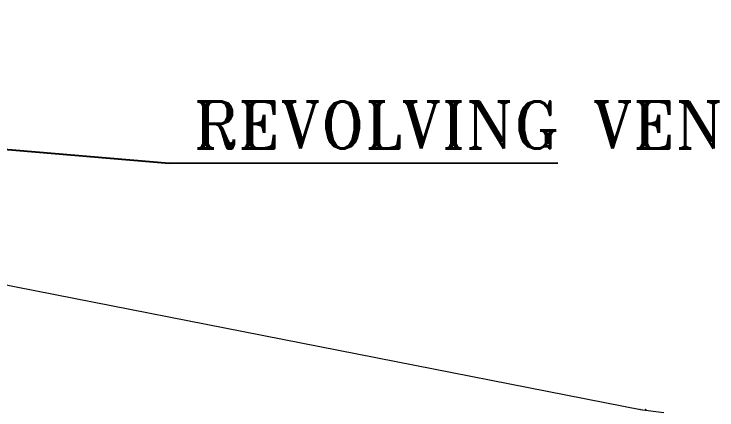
# Model space of a CAD drawing. Header units: metres. Extents: x 1610 to 5629, y 732 to 3974.
# Drawn here: x 1813.447 to 1816.886, y 901.991 to 903.928 of the extents above; entities that cross this region are included whole.
import ezdxf
from ezdxf.enums import TextEntityAlignment as Align

# ---------------------------------------------------------------- set-up
doc = ezdxf.new("R2010")
doc.units = ezdxf.units.M
doc.header["$MEASUREMENT"] = 0
doc.layers.get('0').update_dxf_attribs({"lineweight": 0})
doc.styles.get("Standard").update_dxf_attribs({"font": 'verdana.ttf', "height": 0.23})
doc.styles.add('STYLE2', font='romant.shx', dxfattribs={"width": 0.8, "height": 4})
doc.dimstyles.get("Standard").update_dxf_attribs({"dimscale": 0, "dimtxt": 0.18, "dimasz": 0.18, "dimexe": 0.18, "dimexo": 0.0625, "dimgap": 0.09, "dimtad": 1, "dimtoh": 1, "dimzin": 0, "dimdsep": 46, "dimtxsty": 'Standard', "dimblk": 'OBLIQUE', "dimcen": 0.09, "dimse1": 1, "dimse2": 1, "dimadec": 0, "dimazin": 0, "dimtfac": 1, "dimtofl": 0, "dimtmove": 0, "dimatfit": 3, "dimldrblk": 'OBLIQUE', "dimfxl": 0, "dimtolj": 1, "dimtzin": 0, "dimarcsym": 0})

# ---------------------------------------------------------------- blocks, each defined once
blk = doc.blocks.new('_Oblique')
at = {"color": 0, "linetype": 'ByBlock', "lineweight": -2}
blk.add_line((-0.5, -0.5), (0.5, 0.5), dxfattribs=at)

msp = doc.modelspace()

# ---------------------------------------------------------------- linework, layer by layer
at = {"color": 7}
for p, q in [((1806.6584, 903.9277), (1816.5201, 901.9914)), ((1806.6584, 903.9277), (1816.5201, 901.9914)), ((1816.5108, 901.993), (1816.5099, 901.9925)), ((1816.5108, 901.993), (1816.626, 901.9782)), ((1816.5351, 901.9914), (1816.5351, 901.9913)), ((1816.5395, 901.9907), (1816.5352, 901.9912)), ((1816.5395, 901.991), (1816.5353, 901.9915)), ((1816.5359, 901.9929), (1816.5358, 901.9915)), ((1816.5364, 901.993), (1816.5361, 901.9931)), ((1816.5387, 901.9928), (1816.5364, 901.993)), ((1816.5369, 901.9927), (1816.5367, 901.9913)), ((1816.5383, 901.9928), (1816.5368, 901.993)), ((1816.5382, 901.9926), (1816.538, 901.9912)), ((1816.539, 901.9927), (1816.5387, 901.9928)), ((1816.5392, 901.9926), (1816.539, 901.9912))]:
    msp.add_line(p, q, dxfattribs=at)
at = {"color": 7, "extrusion": (0, 0, -1)}
for centre, major_axis, start_param, end_param in [((1816.5361, 901.9914), (0.0011, 0.0011), -0.883389, -0.246091), ((1816.5374, 901.9913), (0.0011, 0.0011), -1.109039, -0.246091), ((1816.5387, 901.9911), (-0.0011, 0.0011), 0.461757, 1.099055)]:
    msp.add_ellipse(centre, major_axis=major_axis, ratio=1, start_param=start_param, end_param=end_param, dxfattribs=at)

# ---------------------------------------------------------------- texts
at = {"color": 7, "ltscale": 0.5, "style": 'STYLE2'}
msp.add_text('REVOLVING VENTILATION', height=0.23, dxfattribs=at).set_placement((1816.3513, 903.2704, -98.4836), align=Align.CENTER)

# ---------------------------------------------------------------- leaders
at = {"color": 7}
msp.add_leader([(1808.9532, 903.6436, -98.4836), (1814.2064, 903.1988, -98.4836), (1816.1077, 903.1995, -98.4836)], dimstyle='Standard', override={"dimscale": 1, "dimtxt": 0.5, "dimgap": 0, "dimtad": 0, "dimtxsty": 'STYLE2'}, dxfattribs=at)

doc.saveas('drawing.dxf')
